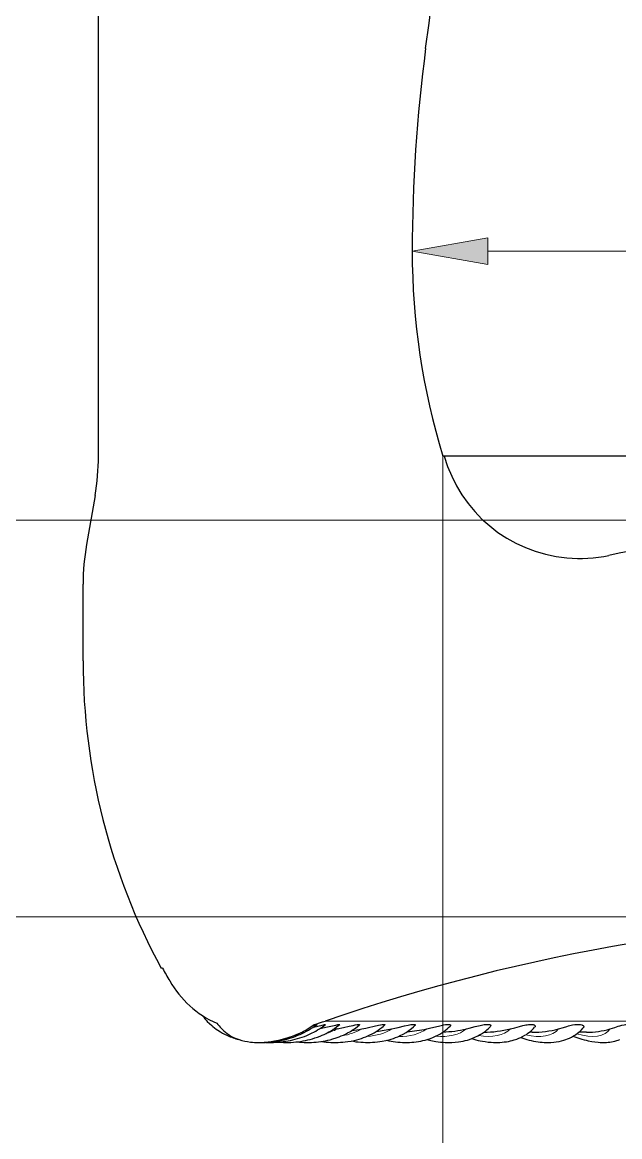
# Model space of a CAD drawing. Extents: x 0 to 297, y 0 to 420.
# Drawn here: x 109.48 to 132.8, y 95.18 to 138.7 of the extents above; entities that cross this region are included whole.
import ezdxf

# ---------------------------------------------------------------- set-up
doc = ezdxf.new("R2010")
doc.units = 0

msp = doc.modelspace()

# ---------------------------------------------------------------- linework, layer by layer
at = {"color": 7, "lineweight": 30}
for p, q in [((112.45, 121.758), (112.45, 222.858)), ((165.3, 121.758), (125.9, 121.758)), ((165.25, 121.758), (125.95, 121.758))]:
    msp.add_line(p, q, dxfattribs=at)
at = {"color": 7, "lineweight": 13}
for p, q in [((127.655, 129.758), (163.546, 129.758)), ((125.9, 121.758), (125.9, 87.36)), ((145.599, 119.258), (98.021, 119.258)), ((145.599, 103.758), (98.021, 103.758)), ((166.927, 99.693), (121.299, 99.693))]:
    msp.add_line(p, q, dxfattribs=at)
at = {"color": 7, "lineweight": 30, "ltscale": 0.048477}
msp.add_line((112.317, 120.213), (111.984, 118.303), dxfattribs=at)
at = {"color": 7, "lineweight": 30, "ltscale": 0.075}
msp.add_line((111.85, 113.758), (111.85, 116.758), dxfattribs=at)
at = {"color": 7, "lineweight": 30, "ltscale": 0.00125}
msp.add_line((114.95, 101.758), (114.9, 101.758), dxfattribs=at)
at = {"color": 7, "lineweight": 30, "ltscale": 0.003277}
msp.add_line((117.35, 99.31), (117.256, 99.401), dxfattribs=at)
at = {"color": 7, "lineweight": 30, "ltscale": 0.004252}
msp.add_line((121.767, 99.387), (121.6, 99.357), dxfattribs=at)
at = {"color": 7, "lineweight": 30, "ltscale": 0.002786}
msp.add_line((129.386, 99.258), (129.274, 99.258), dxfattribs=at)
at = {"color": 7, "lineweight": 30, "ltscale": 0.007272}
msp.add_line((131.5, 99.258), (131.209, 99.258), dxfattribs=at)
at = {"color": 7, "lineweight": 30, "ltscale": 0.000631798}
msp.add_line((130.991, 99.105), (131.014, 99.096), dxfattribs=at)
at = {"color": 7, "lineweight": 13}
msp.add_lwpolyline([(127.655, 130.279), (124.7, 129.758), (127.655, 129.237)], close=True, dxfattribs=at)
at = {"color": 7, "lineweight": 30}
for points in [[(116.518, 99.902), (116.561, 99.843), (116.606, 99.786), (116.653, 99.73), (116.697, 99.681), (116.784, 99.592), (116.872, 99.513), (116.918, 99.474), (116.978, 99.427), (117.042, 99.38), (117.107, 99.335), (117.218, 99.266), (117.297, 99.221), (117.378, 99.179), (117.461, 99.139), (117.546, 99.102)], [(117.35, 99.31), (117.414, 99.254), (117.481, 99.201), (117.551, 99.153), (117.625, 99.109), (117.675, 99.082), (117.726, 99.056), (117.831, 99.01), (117.939, 98.971), (118.05, 98.938), (118.162, 98.911), (118.275, 98.89), (118.39, 98.875), (118.465, 98.867), (118.54, 98.862), (118.618, 98.859), (118.696, 98.858)], [(118.696, 98.86), (118.788, 98.858), (118.881, 98.859), (118.974, 98.861), (119.066, 98.866), (119.159, 98.874), (119.251, 98.883), (119.344, 98.895), (119.436, 98.909), (119.527, 98.926), (119.618, 98.944), (119.709, 98.965), (119.799, 98.988), (119.888, 99.013), (119.977, 99.041), (120.064, 99.07), (120.151, 99.102), (120.237, 99.136), (120.322, 99.172), (120.405, 99.21), (120.488, 99.25), (120.569, 99.292), (120.649, 99.337), (120.727, 99.383), (120.82, 99.442), (120.907, 99.501), (120.992, 99.563)], [(118.696, 98.858), (118.824, 98.861), (118.951, 98.868), (119.074, 98.88), (119.196, 98.896), (119.318, 98.916), (119.408, 98.933), (119.498, 98.952), (119.588, 98.973), (119.679, 98.997), (119.853, 99.048), (119.94, 99.076), (120.025, 99.106), (120.139, 99.149), (120.251, 99.196), (120.361, 99.247), (120.398, 99.265)], [(119.001, 98.862), (119.096, 98.859), (119.191, 98.858), (119.287, 98.859), (119.382, 98.863), (119.477, 98.87), (119.572, 98.878), (119.667, 98.889), (119.761, 98.903), (119.855, 98.919), (119.948, 98.937), (120.041, 98.957), (120.133, 98.98), (120.224, 99.006), (120.314, 99.033), (120.404, 99.063), (120.492, 99.095), (120.58, 99.13), (120.666, 99.167), (120.792, 99.227), (120.859, 99.261), (120.934, 99.302), (121.007, 99.344), (121.079, 99.389), (121.201, 99.471), (121.319, 99.56)], [(119.484, 98.87), (119.58, 98.864), (119.676, 98.86), (119.772, 98.858), (119.869, 98.859), (119.965, 98.862), (120.061, 98.868), (120.157, 98.876), (120.252, 98.887), (120.347, 98.9), (120.442, 98.916), (120.536, 98.934), (120.629, 98.955), (120.721, 98.978), (120.813, 99.004), (120.903, 99.032), (121.001, 99.066), (121.102, 99.104), (121.186, 99.139), (121.265, 99.174), (121.343, 99.212), (121.425, 99.255), (121.506, 99.301), (121.586, 99.349), (121.664, 99.4), (121.75, 99.461), (121.836, 99.527), (121.869, 99.553)], [(120.204, 98.881), (120.297, 98.872), (120.39, 98.865), (120.484, 98.861), (120.577, 98.858), (120.671, 98.858), (120.764, 98.861), (120.858, 98.865), (120.951, 98.873), (121.043, 98.882), (121.135, 98.894), (121.227, 98.908), (121.318, 98.925), (121.408, 98.944), (121.497, 98.966), (121.598, 98.993), (121.725, 99.033), (121.848, 99.077), (121.931, 99.111), (122.014, 99.147), (122.096, 99.186), (122.177, 99.228), (122.287, 99.291), (122.394, 99.358), (122.482, 99.42), (122.561, 99.48), (122.637, 99.544)], [(120.827, 99.525), (120.947, 99.555), (120.982, 99.563), (120.99, 99.565), (120.992, 99.565), (120.992, 99.564), (120.992, 99.564), (120.992, 99.564), (120.992, 99.564), (120.992, 99.564), (120.992, 99.564)], [(120.844, 99.458), (121.02, 99.499), (121.187, 99.539), (121.282, 99.56), (121.31, 99.564), (121.319, 99.564), (121.321, 99.564), (121.321, 99.563), (121.321, 99.563), (121.321, 99.562), (121.321, 99.561), (121.319, 99.56)], [(121.105, 99.403), (121.333, 99.451), (121.517, 99.493), (121.716, 99.539), (121.8, 99.557), (121.841, 99.563), (121.856, 99.565), (121.87, 99.564), (121.873, 99.562), (121.874, 99.561), (121.874, 99.56), (121.873, 99.558), (121.869, 99.553)], [(121.153, 98.897), (121.246, 98.884), (121.34, 98.874), (121.434, 98.867), (121.527, 98.861), (121.621, 98.859), (121.715, 98.858), (121.808, 98.86), (121.901, 98.864), (121.994, 98.871), (122.086, 98.881), (122.182, 98.893), (122.313, 98.914), (122.438, 98.94), (122.536, 98.964), (122.628, 98.99), (122.715, 99.017), (122.801, 99.047), (122.886, 99.079), (122.97, 99.115), (123.052, 99.153), (123.133, 99.193), (123.212, 99.237), (123.29, 99.284), (123.366, 99.333), (123.439, 99.385), (123.511, 99.441), (123.565, 99.485), (123.617, 99.531)], [(121.767, 99.387), (122.024, 99.44), (122.233, 99.487), (122.391, 99.524), (122.468, 99.541), (122.553, 99.558), (122.588, 99.562), (122.626, 99.564), (122.64, 99.562), (122.644, 99.56), (122.645, 99.557), (122.645, 99.554), (122.643, 99.551), (122.637, 99.544)], [(122.315, 98.917), (122.408, 98.902), (122.501, 98.888), (122.595, 98.877), (122.688, 98.869), (122.782, 98.863), (122.875, 98.859), (122.969, 98.858), (123.062, 98.859), (123.154, 98.863), (123.247, 98.87), (123.339, 98.878), (123.43, 98.89), (123.525, 98.905), (123.669, 98.934), (123.8, 98.966), (123.876, 98.988), (123.965, 99.017), (124.05, 99.048), (124.134, 99.082), (124.232, 99.126), (124.352, 99.187), (124.462, 99.252), (124.568, 99.322), (124.669, 99.399), (124.752, 99.469), (124.801, 99.515)], [(122.73, 99.387), (122.887, 99.419), (122.996, 99.444), (123.215, 99.495), (123.381, 99.533), (123.464, 99.55), (123.521, 99.559), (123.567, 99.564), (123.596, 99.564), (123.616, 99.562), (123.625, 99.557), (123.628, 99.554), (123.629, 99.549), (123.628, 99.544), (123.623, 99.538), (123.617, 99.531)], [(123.694, 98.941), (123.784, 98.923), (123.873, 98.907), (123.963, 98.893), (124.054, 98.881), (124.144, 98.872), (124.234, 98.865), (124.324, 98.86), (124.413, 98.858), (124.503, 98.858), (124.592, 98.861), (124.681, 98.866), (124.77, 98.874), (124.858, 98.884), (124.945, 98.897), (125.032, 98.912), (125.118, 98.931), (125.203, 98.952), (125.289, 98.976), (125.414, 99.017), (125.536, 99.065), (125.615, 99.101), (125.697, 99.142), (125.778, 99.186), (125.856, 99.234), (125.932, 99.285), (125.998, 99.334), (126.061, 99.385), (126.122, 99.439), (126.181, 99.495)], [(123.901, 99.387), (124.021, 99.413), (124.146, 99.441), (124.402, 99.503), (124.537, 99.533), (124.643, 99.554), (124.691, 99.56), (124.729, 99.564), (124.761, 99.565), (124.793, 99.561), (124.804, 99.557), (124.812, 99.553), (124.816, 99.547), (124.817, 99.541), (124.815, 99.533), (124.81, 99.524), (124.801, 99.515)], [(125.267, 99.387), (125.431, 99.425), (125.606, 99.468), (125.784, 99.512), (125.88, 99.533), (125.928, 99.543), (125.997, 99.555), (126.061, 99.562), (126.115, 99.565), (126.157, 99.561), (126.172, 99.557), (126.184, 99.552), (126.196, 99.542), (126.2, 99.53), (126.197, 99.517), (126.191, 99.506), (126.181, 99.495)], [(125.267, 98.97), (125.421, 98.934), (125.558, 98.908), (125.625, 98.897), (125.718, 98.884), (125.807, 98.874), (125.896, 98.867), (125.985, 98.861), (126.073, 98.859), (126.162, 98.858), (126.253, 98.861), (126.38, 98.869), (126.502, 98.882), (126.595, 98.896), (126.685, 98.912), (126.77, 98.931), (126.854, 98.953), (126.937, 98.978), (127.034, 99.012), (127.151, 99.06), (127.264, 99.114), (127.333, 99.152), (127.403, 99.193), (127.482, 99.246), (127.56, 99.304), (127.619, 99.353), (127.676, 99.404), (127.745, 99.473)], [(126.818, 99.387), (126.926, 99.413), (127.162, 99.475), (127.286, 99.506), (127.348, 99.521), (127.457, 99.544), (127.511, 99.553), (127.577, 99.561), (127.636, 99.565), (127.689, 99.562), (127.711, 99.558), (127.729, 99.553), (127.742, 99.548), (127.752, 99.541), (127.761, 99.531), (127.766, 99.521), (127.766, 99.51), (127.764, 99.501), (127.759, 99.492), (127.745, 99.473)], [(127.018, 99.006), (127.103, 98.982), (127.188, 98.96), (127.273, 98.94), (127.358, 98.922), (127.443, 98.906), (127.545, 98.89), (127.665, 98.875), (127.785, 98.865), (127.87, 98.86), (127.955, 98.858), (128.04, 98.859), (128.124, 98.862), (128.21, 98.868), (128.295, 98.876), (128.377, 98.887), (128.459, 98.901), (128.533, 98.917), (128.606, 98.935), (128.679, 98.955), (128.785, 98.991), (128.861, 99.02), (128.935, 99.052), (129.007, 99.087), (129.096, 99.136), (129.157, 99.174), (129.217, 99.214), (129.274, 99.257), (129.33, 99.303), (129.379, 99.346), (129.431, 99.396), (129.481, 99.449)], [(128.539, 99.387), (128.702, 99.431), (128.885, 99.482), (129.014, 99.516), (129.079, 99.531), (129.133, 99.542), (129.187, 99.551), (129.24, 99.559), (129.29, 99.563), (129.337, 99.565), (129.379, 99.563), (129.427, 99.556), (129.446, 99.551), (129.462, 99.544), (129.48, 99.535), (129.492, 99.524), (129.499, 99.512), (129.502, 99.502), (129.503, 99.492), (129.501, 99.481), (129.496, 99.47), (129.481, 99.449)], [(128.931, 99.051), (129.014, 99.023), (129.098, 98.997), (129.182, 98.973), (129.266, 98.952), (129.35, 98.932), (129.434, 98.914), (129.522, 98.898), (129.622, 98.884), (129.702, 98.874), (129.775, 98.867), (129.853, 98.862), (129.939, 98.859), (130.023, 98.858), (130.109, 98.861), (130.233, 98.87), (130.324, 98.881), (130.435, 98.899), (130.529, 98.92), (130.621, 98.945), (130.696, 98.97), (130.768, 98.997), (130.844, 99.029), (130.919, 99.066), (130.999, 99.11), (131.077, 99.159), (131.156, 99.216), (131.209, 99.258), (131.259, 99.303), (131.308, 99.35), (131.375, 99.423)], [(130.414, 99.387), (130.608, 99.445), (130.733, 99.482), (130.799, 99.501), (130.906, 99.528), (130.962, 99.54), (131.05, 99.555), (131.135, 99.563), (131.209, 99.564), (131.272, 99.557), (131.32, 99.546), (131.339, 99.538), (131.355, 99.53), (131.372, 99.518), (131.384, 99.505), (131.392, 99.492), (131.396, 99.477), (131.395, 99.461), (131.39, 99.446), (131.383, 99.434), (131.375, 99.423)], [(132.427, 99.387), (132.608, 99.447), (132.737, 99.49), (132.807, 99.51), (132.891, 99.532), (132.98, 99.55), (133.031, 99.557), (133.08, 99.562), (133.122, 99.564), (133.163, 99.565), (133.215, 99.562), (133.261, 99.556), (133.301, 99.548), (133.347, 99.533), (133.383, 99.514), (133.408, 99.494), (133.417, 99.484), (133.423, 99.473), (133.427, 99.462), (133.43, 99.451), (133.429, 99.432), (133.422, 99.414), (133.411, 99.396)], [(131.014, 99.096), (131.172, 99.037), (131.329, 98.986), (131.409, 98.964), (131.488, 98.943), (131.567, 98.925), (131.707, 98.897), (131.828, 98.879), (131.965, 98.865), (132.045, 98.86), (132.125, 98.858), (132.205, 98.859), (132.284, 98.862), (132.357, 98.868), (132.42, 98.875), (132.482, 98.884), (132.544, 98.896), (132.605, 98.909), (132.687, 98.93), (132.747, 98.949), (132.807, 98.97)]]:
    msp.add_lwpolyline(points, dxfattribs=at)
for centre, radius, start, end in [((-115.861, 169.758), 243.212, 352.41939, 360), ((184.7, 129.758), 60, 172.41938, 180.00001), ((151.967, 129.758), 27.267, 180, 197.0615), ((103.45, 121.758), 9, 350.1162, 360), ((131.242, 123.258), 5.5, 195.8266, 264.7076), ((145.599, 55.296), 63.962, 89.99883, 101.92855), ((120.85, 116.758), 9, 170.1162, 180), ((131.242, 123.258), 5.5, 264.7076, 281.9277), ((136.982, 113.758), 25.132, 180.0001, 208.5213), ((145.599, 29.086), 74.672, 89.99879, 108.99112), ((136.882, 113.758), 25, 208.6854, 210), ((118.696, 103.258), 4, 210.0002, 245.9608), ((118.696, 107.258), 8, 285.7873, 288.9904), ((120.372, 102.498), 4.393, 221.1956, 224.8298), ((118.681, 102.684), 3.826, 270.221, 296.6696), ((119.175, 101.764), 2.782, 296.0886, 307.5992), ((121.467, 105.826), 6.562, 277.6087, 281.1017), ((122.678, 105.365), 6.102, 275.9389, 281.555), ((124.092, 104.858), 5.596, 274.1965, 282.1239), ((125.697, 104.312), 5.052, 272.3449, 282.8274), ((127.478, 103.743), 4.484, 270.2736, 283.6882), ((129.437, 103.061), 3.802, 269.2248, 284.8968), ((131.553, 102.316), 3.057, 268.9991, 286.6155), ((118.705, 101.883), 3.014, 247.3722, 256.1538)]:
    msp.add_arc(centre, radius, start, end, dxfattribs=at)
at = {"color": 7, "lineweight": 13}
for centre, major_axis, ratio, start_param, end_param in [((120.379, 100.577), (2.085, -0.248), 0.702106, 5.257014, 5.5207), ((121.251, 100.577), (2.054, -0.437), 0.690947, 5.204306, 5.651649), ((122.342, 100.577), (2.009, -0.612), 0.673531, 5.20345, 5.777773), ((123.645, 100.577), (1.954, -0.769), 0.650015, 5.223837, 5.897723), ((125.146, 100.577), (1.894, -0.908), 0.620613, 5.244657, 6.010765), ((126.832, 100.577), (1.832, -1.027), 0.58559, 5.26625, 6.116711), ((128.688, 100.577), (1.771, -1.128), 0.545264, 5.283087, 6.215791), ((130.698, 100.577), (1.715, -1.212), 0.5, 5.291562, 6.308511)]:
    msp.add_ellipse(centre, major_axis=major_axis, ratio=ratio, start_param=start_param, end_param=end_param, dxfattribs=at)
msp.add_solid([(127.655, 130.279), (124.7, 129.758), (127.655, 130.279), (127.655, 129.237)], dxfattribs=at)

doc.saveas('drawing.dxf')
